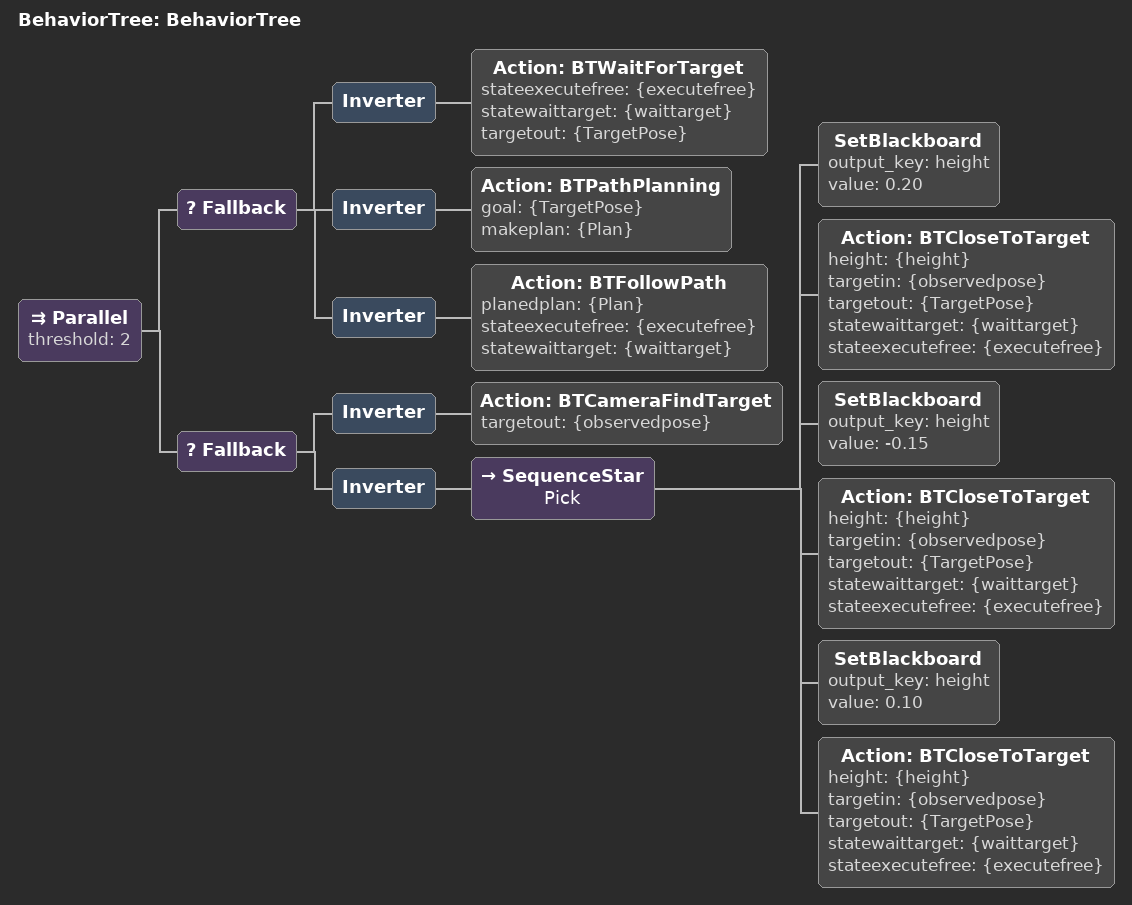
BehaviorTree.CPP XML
<?xml version="1.0"?>
<root main_tree_to_execute="BehaviorTree">
    <BehaviorTree ID="BehaviorTree">
                <Parallel threshold="2">
            <Fallback>
                <Inverter>
            <Action ID="BTWaitForTarget" stateexecutefree="{executefree}" statewaittarget="{waittarget}" targetout="{TargetPose}"/>
                            </Inverter>
                <Inverter>
            <Action ID="BTPathPlanning" goal="{TargetPose}" makeplan="{Plan}"/>
                            </Inverter>
                <Inverter>
            <Action ID="BTFollowPath" planedplan="{Plan}" stateexecutefree="{executefree}" statewaittarget="{waittarget}"/>
                            </Inverter>
        </Fallback>
                    <Fallback>
                <Inverter>
                    <Action ID="BTCameraFindTarget" targetout="{observedpose}"/>
                </Inverter>
                <Inverter>
                <SequenceStar name="Pick">
                    <SetBlackboard output_key="height" value="0.20"/>
                    <Action ID="BTCloseToTarget" height="{height}" targetin="{observedpose}" targetout="{TargetPose}" statewaittarget="{waittarget}" stateexecutefree="{executefree}"/>
                    <SetBlackboard output_key="height" value="-0.15"/>
                    <Action ID="BTCloseToTarget" height="{height}" targetin="{observedpose}" targetout="{TargetPose}" statewaittarget="{waittarget}" stateexecutefree="{executefree}"/>
                    <SetBlackboard output_key="height" value="0.10"/>
                    <Action ID="BTCloseToTarget" height="{height}" targetin="{observedpose}" targetout="{TargetPose}" statewaittarget="{waittarget}" stateexecutefree="{executefree}"/>
                </SequenceStar>
                </Inverter>
            </Fallback>
            </Parallel>
    </BehaviorTree>
</root>
